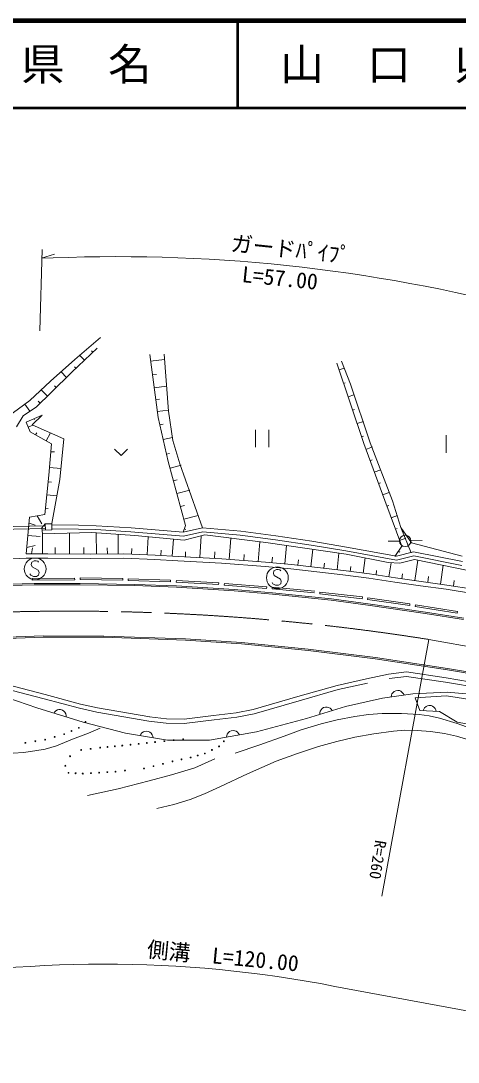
# Model space of a CAD drawing. Units: millimetres, scale not verified. Extents: x 40000 to 680000, y 20000 to 380000.
# Drawn here: x 308111 to 358320, y 260273 to 380000 of the extents above; entities that cross this region are included whole.
import ezdxf
from ezdxf.enums import TextEntityAlignment as Align

# ---------------------------------------------------------------- set-up
doc = ezdxf.new("R2010")
doc.units = ezdxf.units.MM
doc.header["$LTSCALE"] = 1000
doc.linetypes.add('CHAIN', pattern=[18.5, 12, -1.5, 3.5, -1.5])
for name, color, linetype, lineweight in [('M-BGD', 7, 'Continuous', 13), ('M-BGD-EXST', 7, 'Continuous', 13), ('M-BMK', 2, 'CHAIN', 13), ('M-STR-HTXT', 7, 'Continuous', 13), ('M-STR-STRC', 7, 'Continuous', 13), ('M-TTL', 2, 'Continuous', 140), ('M-TTL-LINE', 7, 'Continuous', 50)]:
    doc.layers.add(name, color=color, linetype=linetype, lineweight=lineweight)
doc.layers.add('M-TTL-TXT', color=7, linetype='Continuous')
doc.styles.add('ＭＳ ゴシック', font='')
doc.styles.get('ＭＳ ゴシック').set_extended_font_data('MS Gothic')

msp = doc.modelspace()

# ---------------------------------------------------------------- linework, layer by layer
at = {"layer": 'M-BGD'}
for p, q in [((317239, 343597), (314317, 341046)), ((313952, 339591), (316856, 342381)), ((315404, 340986), (314877, 341535)), ((316372, 341916), (316227, 342067)), ((323872, 334392), (322906, 341636)), ((325057, 335133), (324552, 341657)), ((314317, 341046), (311531, 338567)), ((314436, 340056), (314266, 340233)), ((323011, 340851), (324612, 341064)), ((347492, 331388), (344389, 340627)), ((344647, 339857), (345217, 340048)), ((344914, 340881), (345951, 338207)), ((311578, 337258), (313952, 339591)), ((313358, 339008), (312737, 339640)), ((323220, 339281), (323686, 339343)), ((311531, 338567), (309154, 336358)), ((312171, 337841), (311968, 338048)), ((323416, 337812), (324835, 338001)), ((345164, 338317), (345347, 338378)), ((345951, 338207), (348211, 331464)), ((309902, 335632), (311578, 337258)), ((311159, 336851), (310460, 337571)), ((323598, 336444), (324038, 336503)), ((345682, 336777), (346327, 336994)), ((309154, 336358), (306534, 334427)), ((308386, 334595), (309902, 335632)), ((309144, 335113), (308582, 335936)), ((310321, 336038), (310106, 336260)), ((323781, 335076), (325048, 335245)), ((346199, 335237), (346404, 335306)), ((307628, 333308), (308386, 334595)), ((310556, 334668), (308724, 333864)), ((310556, 334668), (309424, 333555)), ((309640, 334266), (309686, 334162)), ((325042, 329317), (323872, 334392)), ((325564, 331755), (325057, 335133)), ((308724, 333864), (309185, 332737)), ((308954, 333300), (309497, 333522)), ((309424, 333555), (313038, 331943)), ((324067, 333546), (324452, 333635)), ((335048, 332979), (335048, 330979)), ((336568, 330979), (336568, 332979)), ((346716, 333697), (347438, 333940)), ((309185, 332737), (311638, 331364)), ((309798, 332394), (309932, 332632)), ((311025, 331707), (311532, 332614)), ((313038, 331943), (312588, 327284)), ((324457, 331855), (325529, 332102)), ((325564, 331755), (326356, 329077)), ((347233, 332158), (347461, 332234)), ((356949, 332344), (356949, 330344)), ((311638, 331364), (311330, 327752)), ((311561, 330461), (311958, 330428)), ((318871, 330752), (319621, 330032)), ((319621, 330032), (320371, 330752)), ((349893, 324838), (347492, 331388)), ((347732, 330733), (348502, 331015)), ((348211, 331464), (350776, 324825)), ((324847, 330163), (325197, 330244)), ((327017, 321959), (325042, 329317)), ((348212, 329423), (348442, 329507)), ((311407, 328655), (312710, 328544)), ((325239, 328581), (326524, 328926)), ((326356, 329077), (328969, 321717)), ((348692, 328113), (349456, 328393)), ((311330, 327752), (310864, 323224)), ((311253, 326998), (311630, 326959)), ((312588, 327284), (311657, 322189)), ((325635, 327110), (326048, 327221)), ((349172, 326803), (349401, 326887)), ((326030, 325638), (327504, 326034)), ((349652, 325493), (350410, 325771)), ((311097, 325488), (312238, 325371)), ((351850, 319582), (349893, 324838)), ((350776, 324825), (351724, 321764)), ((310942, 323979), (311248, 323947)), ((326425, 324166), (326896, 324293)), ((350137, 324181), (350362, 324265)), ((309118, 322951), (308728, 318725)), ((309053, 322247), (309747, 321999)), ((310864, 323224), (309118, 322951)), ((309991, 323088), (310507, 322169)), ((310517, 321699), (310921, 322163)), ((311655, 322185), (310921, 322163)), ((310921, 322163), (310943, 321441)), ((311677, 321464), (311655, 322185)), ((326820, 322695), (328485, 323142)), ((350626, 322867), (351366, 323143)), ((302814, 321768), (310936, 321940)), ((302820, 321468), (310942, 321640)), ((310580, 321036), (310517, 321699)), ((316256, 321186), (310580, 321036)), ((310584, 321430), (311677, 321464)), ((310595, 318733), (310585, 321036)), ((311674, 321603), (314737, 321572)), ((311678, 322052), (314747, 322022)), ((313689, 318709), (313715, 321119)), ((314737, 321572), (316731, 321501)), ((314747, 322022), (316753, 321951)), ((321207, 320809), (316256, 321186)), ((316731, 321501), (320731, 321246)), ((316753, 321951), (320764, 321695)), ((316790, 318689), (316765, 321147)), ((319303, 318714), (319281, 320956)), ((320731, 321246), (326781, 320752)), ((320764, 321695), (326748, 321206)), ((326748, 321206), (327017, 321959)), ((326748, 321206), (328969, 321717)), ((326781, 320752), (328999, 321262)), ((329233, 320907), (326875, 320299)), ((326883, 321582), (327059, 321519)), ((328969, 321717), (333354, 321310)), ((328999, 321262), (333303, 320863)), ((336255, 320018), (329233, 320907)), ((333354, 321310), (337397, 320775)), ((351116, 321553), (351335, 321635)), ((351724, 321764), (352963, 319969)), ((351724, 321764), (352938, 318822)), ((308923, 320838), (310318, 320710)), ((326875, 320299), (321207, 320809)), ((322630, 318611), (322714, 320673)), ((325501, 318452), (325622, 320412)), ((328673, 318281), (328803, 320797)), ((332024, 318084), (332222, 320529)), ((333303, 320863), (337334, 320329)), ((335367, 317813), (335553, 320107)), ((345462, 318684), (336255, 320018)), ((337334, 320329), (341440, 319717)), ((337397, 320775), (341510, 320161)), ((338432, 317552), (338617, 319676)), ((341440, 319717), (345429, 319061)), ((341510, 320161), (345507, 319504)), ((351585, 320191), (350285, 320160)), ((351605, 320239), (352325, 320507)), ((352885, 320218), (354184, 320240)), ((352963, 319969), (358764, 318449)), ((308728, 318725), (311217, 318736)), ((308793, 319430), (309770, 319670)), ((309350, 318728), (309454, 319418)), ((311217, 318736), (316162, 318682)), ((312041, 318727), (312049, 319431)), ((315338, 318691), (315346, 319433)), ((316162, 318682), (319932, 318721)), ((318047, 318702), (318039, 319406)), ((319932, 318721), (323529, 318574)), ((320831, 318684), (320857, 319328)), ((323529, 318574), (326159, 318411)), ((324187, 318533), (324224, 319132)), ((326997, 318368), (327028, 318965)), ((330350, 318195), (330389, 318961)), ((333696, 317948), (333753, 318659)), ((341417, 317226), (341651, 319236)), ((344411, 316887), (344627, 318805)), ((345429, 319061), (351244, 317975)), ((350281, 317720), (345462, 318684)), ((345507, 319504), (351228, 318436)), ((351041, 318431), (351850, 319582)), ((351228, 318436), (353203, 318948)), ((351244, 317975), (353216, 318487)), ((351446, 319006), (351608, 318892)), ((353203, 318948), (358817, 317823)), ((353216, 318487), (358727, 317382)), ((308730, 318225), (305474, 318075)), ((308730, 318225), (311215, 318236)), ((311215, 318236), (316161, 318182)), ((316161, 318182), (319924, 318221)), ((319924, 318221), (323504, 318075)), ((323504, 318075), (326130, 317912)), ((326130, 317912), (331155, 317653)), ((326159, 318411), (331188, 318151)), ((331155, 317653), (336161, 317247)), ((331188, 318151), (336203, 317745)), ((336203, 317745), (339175, 317487)), ((336946, 317681), (337004, 318343)), ((339175, 317487), (342164, 317139)), ((339923, 317400), (339994, 318016)), ((342913, 317055), (342980, 317645)), ((347402, 316501), (347637, 318249)), ((351610, 317639), (350281, 317720)), ((350378, 316075), (350615, 317699)), ((353298, 318075), (351610, 317639)), ((362164, 316252), (353298, 318075)), ((353344, 315652), (353676, 317997)), ((356294, 315238), (356596, 317397)), ((336161, 317247), (339125, 316990)), ((339125, 316990), (342107, 316643)), ((342107, 316643), (345099, 316306)), ((342164, 317139), (345160, 316802)), ((345099, 316306), (348079, 315905)), ((345160, 316802), (348149, 316400)), ((345907, 316702), (345982, 317255)), ((348149, 316400), (351121, 315967)), ((348892, 316292), (348964, 316789)), ((351862, 315862), (351943, 316436)), ((354821, 315444), (354915, 316120)), ((304869, 315160), (309644, 315293)), ((304875, 315010), (309646, 315143)), ((309644, 315293), (314939, 315299)), ((309646, 315143), (314938, 315149)), ((314938, 315149), (321177, 315060)), ((314939, 315299), (321181, 315210)), ((321177, 315060), (325991, 314898)), ((321181, 315210), (325998, 315048)), ((325991, 314898), (332607, 314468)), ((325998, 315048), (332618, 314618)), ((348079, 315905), (351050, 315472)), ((351050, 315472), (354015, 315052)), ((351121, 315967), (354084, 315547)), ((354015, 315052), (356957, 314641)), ((354084, 315547), (357031, 315135)), ((357031, 315135), (360034, 314653)), ((357782, 315015), (357882, 315636)), ((332607, 314468), (337000, 314085)), ((332618, 314618), (337015, 314234)), ((337000, 314085), (343751, 313380)), ((337015, 314234), (343769, 313529)), ((356957, 314641), (359954, 314159)), ((343751, 313380), (347951, 312829)), ((343769, 313529), (347972, 312978)), ((347951, 312829), (354547, 311868)), ((347972, 312978), (354569, 312017)), ((354547, 311868), (358947, 311184)), ((354569, 312017), (358971, 311332)), ((300729, 308948), (310675, 309281)), ((300736, 308798), (310678, 309131)), ((310675, 309281), (317637, 309271)), ((310678, 309131), (317634, 309121)), ((317634, 309121), (327011, 308788)), ((317637, 309271), (327019, 308937)), ((327019, 308937), (333447, 308529)), ((327011, 308788), (333435, 308379)), ((333435, 308379), (341082, 307620)), ((333447, 308529), (341098, 307769)), ((341098, 307769), (348825, 306781)), ((341082, 307620), (348804, 306632)), ((348804, 306632), (357088, 305378)), ((348825, 306781), (357111, 305526)), ((357088, 305378), (364685, 304090)), ((357111, 305526), (364711, 304237)), ((344411, 303598), (347787, 304328)), ((347787, 304328), (350324, 304887)), ((350324, 304887), (352402, 305137)), ((350408, 304394), (352394, 304632)), ((352394, 304632), (356861, 303957)), ((352402, 305137), (356939, 304451)), ((356939, 304451), (362620, 303510)), ((307107, 303009), (310769, 302052)), ((307243, 303490), (310897, 302536)), ((339932, 302314), (344411, 303598)), ((340070, 301834), (344533, 303113)), ((344533, 303113), (347894, 303839)), ((351151, 302985), (350982, 302899)), ((351388, 303020), (351151, 302985)), ((351575, 302987), (351388, 303020)), ((351737, 302921), (351575, 302987)), ((351907, 302794), (351737, 302921)), ((356861, 303957), (362535, 303017)), ((309955, 300994), (305360, 302586)), ((310769, 302052), (314857, 300963)), ((310897, 302536), (314976, 301448)), ((334768, 300820), (339932, 302314)), ((334887, 300334), (340070, 301834)), ((349619, 302119), (345388, 301156)), ((353106, 302640), (349619, 302119)), ((350654, 302455), (350621, 302268)), ((350721, 302617), (350654, 302455)), ((350847, 302787), (350721, 302617)), ((350982, 302899), (350847, 302787)), ((352019, 302659), (351907, 302794)), ((352105, 302490), (352019, 302659)), ((357063, 302825), (353106, 302640)), ((356977, 302408), (353397, 302147)), ((353397, 302147), (353921, 300715)), ((360157, 301899), (356977, 302408)), ((357063, 302825), (361221, 302450)), ((315255, 299357), (309955, 300994)), ((311999, 300551), (311888, 300397)), ((312129, 300668), (311999, 300551)), ((312317, 300767), (312129, 300668)), ((312487, 300808), (312317, 300767)), ((312676, 300813), (312487, 300808)), ((312906, 300742), (312676, 300813)), ((313060, 300631), (312906, 300742)), ((313177, 300501), (313060, 300631)), ((314857, 300963), (316821, 300517)), ((314976, 301448), (316920, 301007)), ((316821, 300517), (322824, 299469)), ((316920, 301007), (322910, 299961)), ((332814, 300432), (334768, 300820)), ((345388, 301156), (340909, 299786)), ((342479, 300611), (342436, 300441)), ((342578, 300798), (342479, 300611)), ((342695, 300928), (342578, 300798)), ((342850, 301038), (342695, 300928)), ((343079, 301108), (342850, 301038)), ((343269, 301104), (343079, 301108)), ((343439, 301062), (343269, 301104)), ((343626, 300962), (343439, 301062)), ((343756, 300845), (343626, 300962)), ((343866, 300690), (343756, 300845)), ((353921, 300715), (356185, 300575)), ((354376, 300867), (354305, 300691)), ((354475, 301011), (354376, 300867)), ((354634, 301152), (354475, 301011)), ((354789, 301232), (354634, 301152)), ((354972, 301281), (354789, 301232)), ((355212, 301266), (354972, 301281)), ((355388, 301195), (355212, 301266)), ((355532, 301096), (355388, 301195)), ((355672, 300937), (355532, 301096)), ((355753, 300782), (355672, 300937)), ((355802, 300599), (355753, 300782)), ((356185, 300575), (358195, 299375)), ((313276, 300314), (313177, 300501)), ((313317, 300144), (313276, 300314)), ((313322, 299954), (313317, 300144)), ((320134, 298099), (315255, 299357)), ((322824, 299469), (324814, 299235)), ((322882, 299965), (324845, 299735)), ((324845, 299735), (326848, 299725)), ((326848, 299725), (330238, 300115)), ((326876, 299225), (330297, 299619)), ((330238, 300115), (332814, 300432)), ((330297, 299619), (332893, 299938)), ((332893, 299938), (334887, 300334)), ((340909, 299786), (335172, 298235)), ((342436, 300441), (342432, 300252)), ((358195, 299375), (364038, 298263)), ((322010, 298122), (321897, 297989)), ((322182, 298246), (322010, 298122)), ((322345, 298310), (322182, 298246)), ((322533, 298340), (322345, 298310)), ((322769, 298300), (322533, 298340)), ((322937, 298212), (322769, 298300)), ((323070, 298098), (322937, 298212)), ((324814, 299235), (326876, 299225)), ((335172, 298235), (329759, 297308)), ((331941, 298169), (331818, 297996)), ((332074, 298283), (331941, 298169)), ((332241, 298372), (332074, 298283)), ((332477, 298413), (332241, 298372)), ((332665, 298384), (332477, 298413)), ((332828, 298321), (332665, 298384)), ((333001, 298198), (332828, 298321)), ((333115, 298066), (333001, 298198)), ((324961, 297298), (320134, 298099)), ((321897, 297989), (321808, 297821)), ((323194, 297926), (323070, 298098)), ((323258, 297763), (323194, 297926)), ((323288, 297576), (323258, 297763)), ((329759, 297308), (324961, 297298)), ((331755, 297832), (331726, 297645)), ((331818, 297996), (331755, 297832)), ((333205, 297898), (333115, 298066))]:
    msp.add_line(p, q, dxfattribs=at)
for points in [[(297644, 301364), (299561, 299610), (301542, 297933), (302525, 297246), (303420, 296750), (304341, 296353), (305312, 296051), (306295, 295863), (307229, 295805), (308428, 295872), (309731, 296053), (310913, 296279), (312198, 296647), (314042, 297421), (315877, 298081), (317229, 298667)], [(332706, 295806), (335556, 296745), (338332, 297769), (340281, 298470), (342576, 299174), (344428, 299627), (346441, 300010), (348027, 300230), (349599, 300346), (351801, 300346), (353834, 300240), (355010, 300086), (356178, 299820), (358224, 299202), (360241, 298486), (363273, 296980)], [(323713, 289446), (325660, 289917), (327541, 290482), (329215, 291134), (331041, 291960), (334147, 293432), (337426, 294862), (339863, 295767), (342277, 296553), (344393, 297157), (346474, 297645), (348639, 298037), (350915, 298342), (352214, 298432), (353614, 298420), (355164, 298296), (356750, 298065), (358116, 297760), (359647, 297296), (360282, 297084)], [(315776, 290921), (319288, 291714), (322854, 292625), (325400, 293306), (328076, 294130), (330389, 295141)]]:
    msp.add_lwpolyline(points, dxfattribs=at)
for centre, radius in [((352235, 320207), 650), ((315535, 299393), 50), ((313924, 298349), 50), ((314764, 298712), 50), ((308637, 296988), 50), ((309771, 297169), 50), ((310906, 297351), 50), ((311995, 297668), 50), ((313084, 297986), 50), ((321637, 296873), 50), ((322578, 296975), 50), ((323520, 297077), 50), ((324594, 297183), 50), ((325668, 297289), 50), ((326742, 297395), 50), ((331417, 297168), 50), ((315033, 296170), 50), ((316122, 296306), 50), ((317212, 296442), 50), ((318059, 296518), 50), ((318906, 296593), 50), ((319753, 296669), 50), ((320695, 296771), 50), ((329238, 295761), 50), ((330055, 296170), 50), ((330872, 296578), 50), ((313763, 295444), 50), ((324428, 294581), 50), ((325517, 294854), 50), ((326561, 295081), 50), ((327605, 295308), 50), ((328421, 295534), 50), ((313218, 294354), 50), ((313581, 293538), 50), ((314398, 293492), 50), ((315215, 293447), 50), ((316157, 293504), 50), ((317098, 293560), 50), ((318040, 293617), 50), ((318982, 293674), 50), ((320071, 293795), 50), ((322249, 294037), 50), ((323338, 294309), 50)]:
    msp.add_circle(centre, radius, dxfattribs=at)
at = {"layer": 'M-BGD-EXST'}
for p, q in [((309355, 317778), (309305, 317478)), ((309305, 317478), (309405, 317228)), ((309655, 317928), (309355, 317778)), ((309855, 317928), (309655, 317928)), ((310055, 317878), (309855, 317928)), ((310155, 317778), (310055, 317878)), ((309255, 316278), (309155, 316428)), ((309555, 316128), (309255, 316278)), ((309405, 317228), (310105, 316828)), ((309905, 316128), (309555, 316128)), ((310155, 316278), (309905, 316128)), ((310105, 316828), (310205, 316578)), ((310205, 316578), (310155, 316278)), ((337161, 316769), (337111, 316469)), ((337111, 316469), (337211, 316219)), ((337461, 316919), (337161, 316769)), ((337211, 316219), (337911, 315819)), ((337661, 316919), (337461, 316919)), ((337861, 316869), (337661, 316919)), ((337961, 316769), (337861, 316869)), ((337061, 315269), (336961, 315419)), ((337361, 315119), (337061, 315269)), ((337711, 315119), (337361, 315119)), ((337961, 315269), (337711, 315119)), ((337911, 315819), (338011, 315569)), ((338011, 315569), (337961, 315269))]:
    msp.add_line(p, q, dxfattribs=at)
for centre in [(309755, 316978), (337561, 315969)]:
    msp.add_circle(centre, 1250, dxfattribs=at)
at = {"layer": 'M-BMK'}
msp.add_line((354941, 308876), (524375, 277939), dxfattribs=at)
msp.add_arc((313694, 49154), 262976, 80.97623, 101.0784, dxfattribs=at)
at = {"layer": 'M-STR-HTXT'}
for p, q in [((310576, 353701), (310281, 344361)), ((310493, 352727), (311989, 353163)), ((311822, 352741), (310493, 352727)), ((354941, 308876), (349552, 279364)), ((344166, 268990), (391318, 260273))]:
    msp.add_line(p, q, dxfattribs=at)
for centre, radius, start, end in [((319169, 167466), 185421, 74.58005, 92.27078), ((317694, 133538), 138014, 78.94189, 101.17874)]:
    msp.add_arc(centre, radius, start, end, dxfattribs=at)
at = {"layer": 'M-STR-STRC'}
for p, q in [((314289, 315936), (309406, 315900)), ((309406, 315900), (309408, 315700)), ((314291, 315736), (309408, 315700)), ((314289, 315936), (314291, 315736)), ((314919, 315954), (314917, 315754)), ((319807, 315688), (314917, 315754)), ((319810, 315888), (314919, 315954)), ((319810, 315888), (319807, 315688)), ((320446, 315850), (320439, 315650)), ((325300, 315489), (320439, 315650)), ((325306, 315689), (320446, 315850)), ((325306, 315689), (325300, 315489)), ((325969, 315657), (325958, 315457)), ((330817, 315182), (325958, 315457)), ((330828, 315382), (325969, 315657)), ((330828, 315382), (330817, 315182)), ((331480, 315320), (331464, 315120)), ((336322, 314728), (331464, 315120)), ((336338, 314927), (331480, 315320)), ((336338, 314927), (336322, 314728)), ((336977, 314883), (336958, 314684)), ((341863, 314437), (336977, 314883)), ((341845, 314237), (336958, 314684)), ((342449, 314325), (342426, 314126)), ((347300, 313558), (342426, 314126)), ((347323, 313756), (342449, 314325)), ((347323, 313756), (347300, 313558)), ((347955, 313658), (347927, 313460)), ((352757, 312776), (347927, 313460)), ((352785, 312974), (347955, 313658)), ((352785, 312974), (352757, 312776)), ((353419, 312869), (353387, 312672)), ((358213, 311886), (353387, 312672)), ((358245, 312083), (353419, 312869)), ((358245, 312083), (358213, 311886))]:
    msp.add_line(p, q, dxfattribs=at)
at = {"layer": 'M-TTL'}
msp.add_line((680000, 380000), (40000, 380000), dxfattribs=at)
at = {"layer": 'M-TTL-LINE'}
for p, q in [((333000, 380000), (333000, 370000)), ((40000, 370000), (680000, 370000))]:
    msp.add_line(p, q, dxfattribs=at)

# ---------------------------------------------------------------- texts
at = {"layer": 'M-STR-HTXT', "style": 'ＭＳ ゴシック'}
for s, height, rotation, p in [('ガードﾊﾟｲﾌﾟ', 1833, 353.9, (332092, 353007)), ('L=57.00', 1833, 354.1, (333372, 349423)), ('R=260', 1320, 261.3, (348405, 285929)), ('側溝\u3000L=120.00', 1833, 354.5, (322473, 271822))]:
    msp.add_text(s, height=height, rotation=rotation, dxfattribs=at).set_placement(p, align=Align.BOTTOM_LEFT)
at = {"layer": 'M-TTL-TXT', "style": 'ＭＳ ゴシック'}
for s, p in [('県\u3000名', (315625, 375000)), ('山\u3000口\u3000県', (350375, 375000))]:
    msp.add_text(s, height=3666, dxfattribs=at).set_placement(p, align=Align.MIDDLE_CENTER)

doc.saveas('drawing.dxf')
